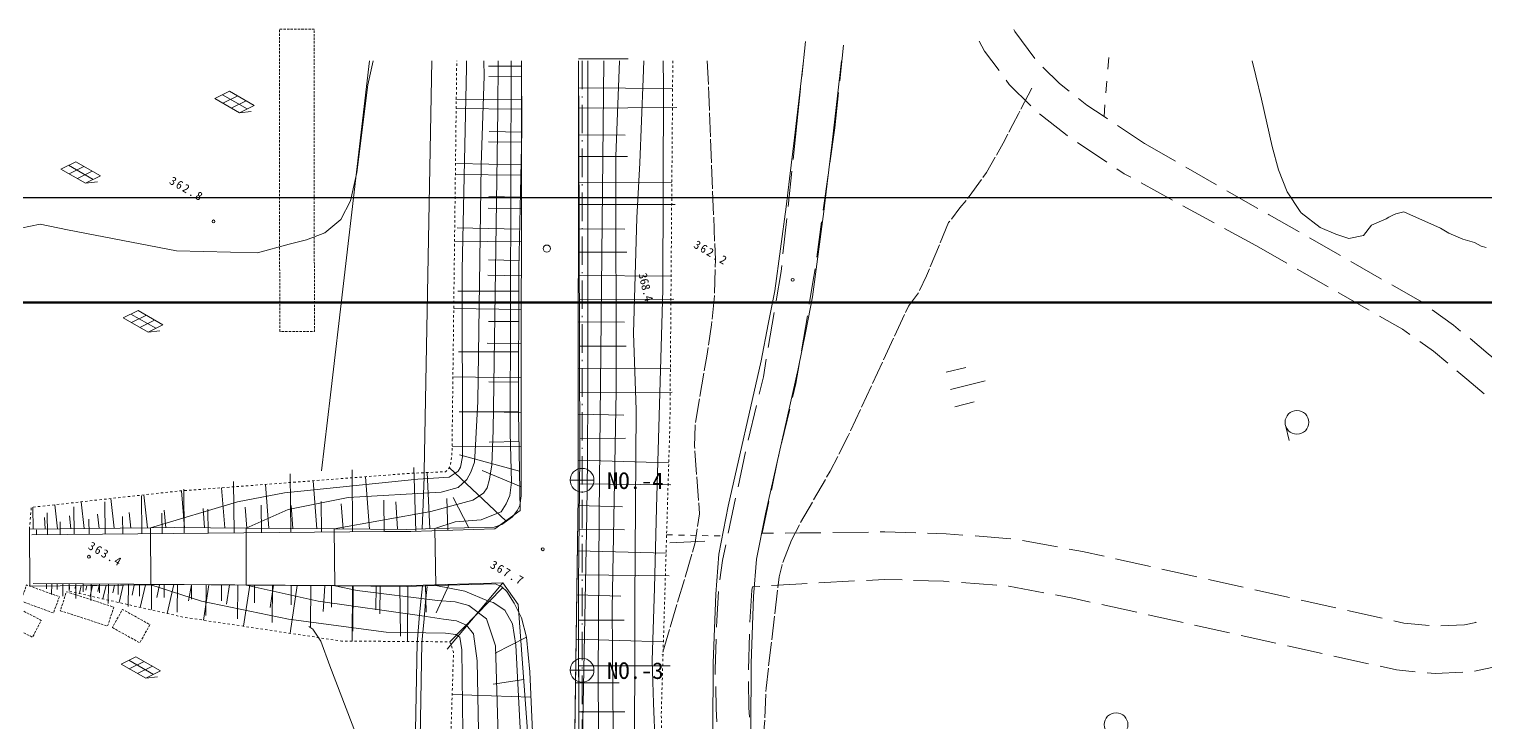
# Model space of a CAD drawing. Header units: millimetres. Extents: x -2078669 to -1085629, y -5987148 to 310365.
# Drawn here: x -1759745 to -1606432, y -2545736 to -2472681 of the extents above; entities that cross this region are included whole.
import ezdxf

# ---------------------------------------------------------------- set-up
doc = ezdxf.new("R2010")
doc.units = ezdxf.units.MM
doc.header["$LTSCALE"] = 500
for name, pattern in [('53003', [0.75, 0.5, -0.25]), ('561019', [1, 0.5, -0.5]), ('56201', [2.5, 1.25, -1.25]), ('57103', [5.5, 5, -0.5]), ('SXF_一点短鎖線', [9.25, 6, -1.5, 0.25, -1.5])]:
    doc.linetypes.add(name, pattern=pattern)
doc.layers.get('Defpoints').update_dxf_attribs({"color": 153})
for name, color, linetype, lineweight in [('D-BGD', 7, 'Continuous', 13), ('D-BGD-数値図化', 7, 'Continuous', 13), ('D-BMK', 2, 'SXF_一点短鎖線', 13), ('D-BMK-HTXT', 7, 'Continuous', 13), ('D-TTL', 2, 'Continuous', 140), ('●予備設計_LP横断', 7, 'Continuous', 13)]:
    doc.layers.add(name, color=color, linetype=linetype, lineweight=lineweight)
doc.styles.add('MS ゴシック', font='MS Gothic.ttf')
doc.styles.add('ＭＳ ゴシック', font='MS Gothic.ttf')
doc.linetypes.add('56130', pattern='A,1,-0.375,[44,dgnlstyle-dm500.shx,S=0.0012,R=0,X=0,Y=0],-0.375', length=1.75)

# ---------------------------------------------------------------- blocks, each defined once
blk = doc.blocks.new('M7312')
at = {"layer": '●予備設計_LP横断', "linetype": 'Continuous', "lineweight": 20}
blk.add_circle((0, 0), 0.15, dxfattribs=at)
blk = doc.blocks.new('M6217')
at = {"layer": 'D-BGD-数値図化', "linetype": 'Continuous', "lineweight": 9}
for p, q in [((-1.03, 0.7), (-2, -0.75)), ((-1.5, 0), (1.5, 0)), ((-1.03, 0.7), (1.97, 0.7)), ((-0.03, 0.7), (-1, -0.75)), ((0.97, 0.7), (0, -0.75)), ((1.97, 0.7), (1, -0.75)), ((1, -0.75), (2, 0)), ((-2, -0.75), (1, -0.75))]:
    blk.add_line(p, q, dxfattribs=at)
blk = doc.blocks.new('河川平面')
at = {"layer": 'D-BGD', "linetype": 'Continuous'}
for p, q in [((1632547, -2622198, 362762), (1632937, -2618469, 362756)), ((1636525, -2622609, 362762), (1636911, -2618878, 362756)), ((1603052, -2621071), (1599570, -2621088)), ((1609040, -2620326), (1614256, -2620302)), ((1664742, -2621413, 362676), (1664839, -2620167, 362687)), ((1603021, -2622196), (1599613, -2622154)), ((1664547, -2623906, 362653), (1664644, -2622659, 362664)), ((1603069, -2624552), (1596128, -2624588)), ((1609021, -2623364), (1618941, -2623442)), ((1632026, -2627171, 362770), (1632417, -2623442, 362764)), ((1636012, -2627582, 362770), (1636397, -2623852, 362764)), ((1603021, -2625624), (1596163, -2625541)), ((1609072, -2625488), (1619391, -2625434)), ((1664352, -2626398, 362630), (1664449, -2625151, 362641)), ((1632026, -2627171, 362770), (1631625, -2630898, 362885)), ((1636012, -2627582, 362770), (1635492, -2631294, 362884)), ((1665751, -2627335, 362709), (1668599, -2629243, 362870)), ((1603020, -2629094), (1599571, -2629052)), ((1603092, -2628025), (1599620, -2627945)), ((1609020, -2628323), (1613961, -2628363)), ((1661548, -2629105, 362591), (1664660, -2631189, 362767)), ((1668599, -2629243, 362870), (1671855, -2631103, 362880)), ((1609088, -2630596), (1614205, -2630584)), ((1603016, -2631488), (1596193, -2631338)), ((1631492, -2632140, 362924), (1631091, -2635867, 363039)), ((1665697, -2631884, 362826), (1666480, -2632408, 362870)), ((1672940, -2631723, 362883), (1676196, -2633584, 362893)), ((1603020, -2632565), (1596079, -2632480)), ((1609019, -2633283), (1618862, -2633361)), ((1635319, -2632531, 362922), (1634799, -2636244, 363036)), ((1667159, -2632779, 362872), (1666480, -2632408, 362870)), ((1671546, -2635177, 362885), (1668255, -2633378, 362875)), ((1602939, -2634893), (1599588, -2634824)), ((1677282, -2634204, 362896), (1680538, -2636064, 362906)), ((1603019, -2636077), (1599528, -2636034)), ((1609108, -2635659), (1619224, -2635638)), ((1675933, -2637574, 362897), (1672643, -2635776, 362888)), ((1602861, -2638239), (1596275, -2638098)), ((1609019, -2638205), (1613921, -2638244)), ((1630959, -2637109, 363077), (1630558, -2640836, 363193)), ((1634626, -2637481, 363074), (1634106, -2641193, 363187)), ((1680321, -2639972, 362910), (1677031, -2638174, 362900)), ((1603019, -2639589), (1595993, -2639504)), ((1680321, -2639972, 362910), (1683578, -2641829, 362813)), ((1685964, -2639160, 362788), (1689221, -2641018, 362694)), ((1602785, -2641541), (1599551, -2641469)), ((1609116, -2640681), (1614134, -2640659)), ((1603018, -2643144), (1599484, -2643101)), ((1684663, -2642448, 362781), (1687920, -2644305, 362684)), ((1690306, -2641638, 362662), (1693563, -2643495, 362568)), ((1609018, -2643126), (1618784, -2643203)), ((1602759, -2644778), (1596345, -2644759)), ((1609123, -2645645), (1619061, -2645613)), ((1689005, -2644925, 362651), (1692261, -2646782, 362554)), ((1603018, -2646699), (1595907, -2646613)), ((1629632, -2647014, 363289), (1629010, -2650712, 363322)), ((1633123, -2647364, 363287), (1632499, -2651061, 363319)), ((1602760, -2647986), (1599566, -2647984)), ((1609017, -2648009), (1613881, -2648048)), ((1603017, -2650298), (1599440, -2650254)), ((1609142, -2650569), (1614066, -2650551)), ((1602750, -2651174), (1596417, -2651156)), ((1603017, -2653896), (1595820, -2653808)), ((1609016, -2652892), (1618707, -2652969)), ((1647749, -2653295), (1649789, -2652800)), ((1602740, -2654341), (1599596, -2654333)), ((1648191, -2655116), (1651835, -2654231)), ((1609154, -2655444), (1618903, -2655419)), ((1627767, -2656832, 363308), (1626894, -2660480, 363257)), ((1648633, -2656939), (1650674, -2656443)), ((1602732, -2657485), (1596480, -2657467)), ((1603016, -2657538), (1599396, -2657494)), ((1609016, -2657737), (1613819, -2657827)), ((1631277, -2657187, 363313), (1630406, -2660834, 363262)), ((1683437, -2658881), (1683830, -2660500)), ((1603015, -2661180), (1595731, -2661091)), ((1602770, -2660610), (1599649, -2660661)), ((1609169, -2660274), (1613999, -2660259)), ((1602822, -2663731), (1596530, -2661994)), ((1609015, -2662582), (1618537, -2662866)), ((1626604, -2661695, 363240), (1625831, -2665365, 363262)), ((1578754, -2670185), (1578695, -2664026)), ((1585257, -2670128), (1585203, -2663580)), ((1587026, -2669829), (1586604, -2664319)), ((1591932, -2670055), (1591720, -2663359)), ((1593376, -2669794), (1593103, -2663880)), ((1601440, -2668991), (1595444, -2663359)), ((1603015, -2665377), (1598908, -2663655)), ((1567556, -2669680), (1567259, -2665801)), ((1567553, -2670287), (1567510, -2665625)), ((1571802, -2669713), (1571478, -2665478)), ((1572784, -2670237), (1572732, -2664809)), ((1576439, -2669748), (1576085, -2665125)), ((1581500, -2669787), (1581114, -2664740)), ((1609141, -2665079), (1618744, -2665167)), ((1551642, -2669828), (1551618, -2667523)), ((1554191, -2669801), (1553909, -2667268)), ((1555949, -2670387), (1555931, -2667470)), ((1557023, -2669772), (1556710, -2666957)), ((1559230, -2670358), (1559204, -2666952)), ((1560169, -2669739), (1559822, -2666611)), ((1563067, -2670326), (1563030, -2666337)), ((1563666, -2669703), (1563280, -2666227)), ((1574121, -2669730), (1573951, -2667516)), ((1575670, -2670212), (1575645, -2667325)), ((1578970, -2669768), (1578785, -2667350)), ((1581985, -2670162), (1581954, -2666926)), ((1584263, -2669808), (1584061, -2667169)), ((1588583, -2670102), (1588551, -2666785)), ((1589982, -2669852), (1589808, -2666964)), ((1595280, -2669949), (1595179, -2666593)), ((1597488, -2669684), (1595841, -2666506)), ((1608555, -2699081), (1609014, -2666342)), ((1609000, -2667342), (1613684, -2667482)), ((1625575, -2666588, 363270), (1624801, -2670257, 363292)), ((1629075, -2666940, 363269), (1628375, -2670264, 363290)), ((1552917, -2669815), (1552840, -2668605)), ((1553157, -2670409), (1553130, -2668109)), ((1554502, -2670397), (1554490, -2669053)), ((1555607, -2669787), (1555458, -2668450)), ((1557527, -2670372), (1557520, -2668799)), ((1558596, -2669755), (1558431, -2668270)), ((1561072, -2670345), (1561058, -2668503)), ((1561917, -2669721), (1561734, -2668070)), ((1565223, -2670308), (1565204, -2668152)), ((1565611, -2669682), (1565440, -2667853)), ((1569679, -2669696), (1569524, -2667668)), ((1570067, -2670267), (1570044, -2667739)), ((1551245, -2669832), (1551307, -2675831)), ((1588699, -2670100, 367630), (1551508, -2670429, 363610)), ((1552010, -2670418), (1551995, -2669902)), ((1609091, -2669860), (1613886, -2669906)), ((1629550, -2670255, 363311), (1628375, -2670264, 363290)), ((1639548, -2670148, 363336), (1635798, -2670193, 363348)), ((1654523, -2670850, 363282), (1650785, -2670545, 363297)), ((1608933, -2672102), (1618253, -2672379)), ((1618649, -2671264, 362327), (1622347, -2671092, 362925)), ((1659446, -2671707, 363223), (1655759, -2671028, 363270)), ((1669226, -2673783, 363040), (1665565, -2672969, 363117)), ((1609047, -2674633), (1618596, -2674736)), ((1638093, -2675295, 363312), (1634348, -2675497, 363290)), ((1674105, -2674868, 362937), (1670446, -2674054, 363014)), ((1678985, -2675954, 362835), (1675325, -2675139, 362912)), ((1551648, -2675562, 363530), (1588753, -2675806, 367630)), ((1553059, -2675577), (1553063, -2676110)), ((1553601, -2675577), (1553588, -2676723)), ((1554174, -2675584), (1554165, -2676201)), ((1554783, -2675588), (1554773, -2676909)), ((1555450, -2675591), (1555444, -2676303)), ((1556096, -2675781), (1556071, -2676082)), ((1556153, -2675591), (1556149, -2677123)), ((1556696, -2675775), (1556504, -2676617)), ((1556919, -2675604), (1556911, -2676419)), ((1557296, -2675769), (1557185, -2676258)), ((1557896, -2675763), (1557643, -2676876)), ((1557738, -2675603), (1557730, -2677363)), ((1558606, -2675756), (1558461, -2676392)), ((1558620, -2675614), (1558619, -2676559)), ((1559315, -2675748), (1558989, -2677182)), ((1559565, -2675615), (1559550, -2677648)), ((1560221, -2675739), (1560035, -2676558)), ((1560586, -2675625), (1560581, -2676717)), ((1561127, -2675730), (1560708, -2677573)), ((1561679, -2675630), (1561659, -2677972)), ((1562292, -2675717), (1562052, -2676771)), ((1562852, -2675635), (1562842, -2676898)), ((1563456, -2675705), (1562917, -2678076)), ((1564115, -2675646), (1564094, -2678310)), ((1564953, -2675690), (1564645, -2677044)), ((1565436, -2675656), (1565431, -2677049)), ((1566450, -2675674), (1565757, -2678722)), ((1566837, -2675665), (1566815, -2678594)), ((1568295, -2675686), (1567981, -2677381)), ((1568306, -2675679), (1568297, -2677220)), ((1570140, -2675700), (1569577, -2679427)), ((1569846, -2675688), (1569825, -2678917)), ((1571468, -2675697), (1571450, -2677394)), ((1572292, -2675716), (1571988, -2677731)), ((1573169, -2675706), (1573145, -2679280)), ((1574444, -2675733), (1573790, -2680064)), ((1574952, -2675716), (1574946, -2677593)), ((1576945, -2675752), (1576592, -2678093)), ((1576828, -2675722), (1576805, -2679676)), ((1579446, -2675771), (1578686, -2680804)), ((1578803, -2675738), (1578785, -2677816)), ((1580872, -2675751), (1580847, -2680108)), ((1582352, -2675793), (1582153, -2678505)), ((1583052, -2675770), (1583032, -2678053)), ((1585258, -2675816), (1585220, -2681629)), ((1585327, -2675786), (1585304, -2680582)), ((1587732, -2675796), (1587719, -2678326)), ((1588165, -2675838), (1588146, -2678742)), ((1590250, -2675790), (1590312, -2681120)), ((1591071, -2675857), (1591033, -2681667)), ((1592923, -2675734), (1593013, -2678589)), ((1595408, -2675742), (1594065, -2678641)), ((1595202, -2682465), (1601078, -2675474)), ((1601052, -2676004), (1595509, -2681697)), ((1608868, -2676762), (1613491, -2676900)), ((1609119, -2714860, 368280), (1609038, -2675632, 368370)), ((1628109, -2675860, 363306), (1627335, -2675906, 363310)), ((1653067, -2675747, 363286), (1649330, -2675447, 363302)), ((1683865, -2677039, 362733), (1680205, -2676225, 362809)), ((1667783, -2678588, 363050), (1664123, -2677774, 363126)), ((1688745, -2678124, 362630), (1685085, -2677310, 362707)), ((1609042, -2679417), (1613831, -2679413)), ((1672663, -2679672, 362948), (1669004, -2678859, 363025)), ((1693624, -2679209, 362528), (1689964, -2678395, 362605)), ((1603569, -2681205), (1600274, -2682884)), ((1608803, -2681422), (1617976, -2681696)), ((1677543, -2680757, 362846), (1673883, -2679943, 362923)), ((1682423, -2681841, 362745), (1678763, -2681028, 362821)), ((1687302, -2682925, 362643), (1683643, -2682112, 362719)), ((1609053, -2684233), (1618695, -2684216)), ((1692182, -2684009, 362541), (1688523, -2683196, 362618)), ((1603271, -2685685), (1600055, -2686143)), ((1608738, -2686010), (1613307, -2686009)), ((1604024, -2687513), (1595743, -2687246)), ((1609067, -2689086), (1613914, -2689081))]:
    blk.add_line(p, q, dxfattribs=at)
at = {"layer": 'D-BGD', "linetype": '56201'}
blk.add_line((1618311, -2670423), (1624185, -2670559), dxfattribs=at)
at = {"layer": 'D-BGD', "linetype": 'Continuous'}
for points, elevation in [([(1651200, -2618454), (1651766, -2619498), (1653296, -2621554)], 362520), ([(1654860, -2617230), (1654976, -2617445), (1657065, -2620261)], 362520), ([(1704551, -2640177), (1704038, -2640031), (1703327, -2639652), (1702116, -2639303), (1700621, -2638662), (1699749, -2638125), (1695895, -2636429), (1695068, -2636647), (1694667, -2636799), (1694326, -2636981), (1694037, -2637141), (1692497, -2637813)], 362000), ([(1587054, -2620514), (1582942, -2655695), (1581980, -2663689)], 364000), ([(1657915, -2621173), (1659658, -2622904), (1660672, -2623707)], 362520), ([(1679931, -2620514), (1680333, -2622112), (1680916, -2624570), (1681493, -2627058), (1682038, -2629540), (1682714, -2632016), (1683633, -2634332), (1684992, -2636382), (1685109, -2636519), (1687080, -2638067), (1688731, -2638785), (1690100, -2639214), (1691672, -2638907), (1692497, -2637813)], 362000), ([(1654042, -2622557), (1654375, -2623005), (1656634, -2625260)], 362520), ([(1703520, -2679647), (1703495, -2679660), (1702280, -2679908), (1699801, -2680026)], 362460), ([(1580651, -2680088), (1581065, -2680372), (1581922, -2681649), (1582878, -2684240), (1590358, -2703834), (1593778, -2715062), (1594107, -2716716), (1594179, -2718418), (1593862, -2720012), (1593359, -2721188), (1593034, -2721693), (1592645, -2721908), (1592138, -2721847), (1591265, -2721380), (1589644, -2720529), (1589412, -2720511), (1589228, -2720590), (1588710, -2721030)], 364000), ([(1706829, -2683559), (1705176, -2684421), (1703328, -2684795)], 362460)]:
    blk.add_lwpolyline(points, dxfattribs=dict(at, elevation=elevation))
at = {"layer": 'D-BGD', "linetype": 'Continuous', "flags": 128}
for points, elevation in [([(1548308, -2638547), (1552390, -2637731), (1555257, -2638316), (1566747, -2640535), (1575246, -2640733), (1578576, -2639828), (1580407, -2639372), (1582344, -2638647), (1584029, -2637237), (1585055, -2635246), (1585709, -2632288), (1586858, -2623054), (1587417, -2620514)], 363000), ([(1597024, -2705574), (1596761, -2682544), (1596556, -2681219), (1596137, -2680928), (1595053, -2680801), (1588789, -2680688), (1578504, -2679330), (1569378, -2677412), (1564013, -2675699), (1563995, -2669699), (1573137, -2666963), (1578103, -2666016), (1592137, -2664583), (1595425, -2664379), (1596390, -2663718), (1596603, -2663308), (1596838, -2662208), (1596779, -2642519), (1597237, -2621207), (1597263, -2620514)], 364000), ([(1599061, -2620514), (1599112, -2622126), (1598791, -2631513), (1598435, -2656407), (1598161, -2661626), (1598089, -2662789), (1597719, -2663848), (1597300, -2664625), (1596361, -2665451), (1594589, -2665957), (1584797, -2666508), (1578496, -2667753), (1574053, -2669730), (1574077, -2675730), (1581651, -2677410), (1592540, -2678973), (1594818, -2679316), (1596214, -2679505), (1597250, -2679930), (1597978, -2680858), (1598376, -2683702), (1598671, -2698444)], 365000), ([(1600583, -2620514), (1600537, -2625706), (1600071, -2659464)], 366000), ([(1601966, -2620514), (1601855, -2659702)], 367000), ([(1610013, -2620514), (1610004, -2655012), (1609981, -2662598), (1609913, -2668183), (1609452, -2691949), (1609445, -2695730), (1609534, -2701509), (1610811, -2765298), (1610885, -2769571), (1610897, -2771846), (1610716, -2783859), (1610693, -2787913), (1610772, -2789970), (1610879, -2790832), (1611484, -2792973), (1612825, -2795553), (1614449, -2798377), (1615902, -2801242), (1616987, -2804270), (1617505, -2807574), (1617667, -2810962), (1617685, -2814239)], 367000), ([(1611715, -2620514), (1611197, -2668195), (1611105, -2685482), (1611228, -2700780), (1611946, -2745632), (1612011, -2749082), (1612060, -2750532), (1612325, -2753298), (1612593, -2757485), (1612783, -2763612), (1612864, -2771282), (1612734, -2784705), (1612727, -2788483), (1612845, -2790265), (1613065, -2791226), (1613931, -2793393), (1615912, -2797217), (1616301, -2797929), (1618572, -2802762), (1619578, -2807144), (1619707, -2810758), (1619619, -2816361)], 366000), ([(1621746, -2814441), (1621891, -2808510), (1621764, -2806453), (1621613, -2804739), (1621190, -2802460), (1619945, -2799860), (1615503, -2792088), (1615083, -2791125), (1614669, -2789480), (1614591, -2787428), (1614424, -2780447), (1614954, -2770848), (1614660, -2757775), (1613687, -2747587), (1613373, -2737098), (1613203, -2724566), (1612724, -2704239), (1612726, -2695354), (1612599, -2678222), (1612988, -2655305), (1612966, -2630582), (1613359, -2620514)], 365000), ([(1614941, -2697350), (1614969, -2677393), (1615114, -2657274), (1614817, -2649187), (1615162, -2637051), (1615483, -2631247), (1615858, -2622408), (1615920, -2620514)], 364000), ([(1617958, -2620514), (1617980, -2623087), (1617905, -2644611), (1617264, -2667601), (1617049, -2676063), (1616798, -2683669), (1616949, -2688150), (1617118, -2692517)], 363000), ([(1600298, -2682136), (1599371, -2679274), (1597483, -2677872), (1596060, -2677499), (1594189, -2677363), (1585758, -2676313), (1583382, -2675801), (1583339, -2669801), (1593489, -2667987), (1597906, -2666799), (1599046, -2666041), (1599425, -2665491), (1599682, -2664579), (1599925, -2663047), (1600071, -2659464)], 366000), ([(1601855, -2659702), (1602000, -2664876), (1601823, -2666278), (1601411, -2667171), (1600903, -2668010), (1600097, -2668333), (1598789, -2668838), (1596063, -2669081), (1593921, -2669779), (1594010, -2675779), (1597062, -2676351), (1599578, -2677409), (1600061, -2677548), (1601277, -2678359), (1602104, -2679813), (1602426, -2682044)], 367000), ([(1600298, -2682136), (1600933, -2703428), (1601200, -2714828), (1601266, -2724239), (1601205, -2738696)], 366000), ([(1602426, -2682044), (1603178, -2696188), (1603296, -2700004), (1603353, -2705819), (1603478, -2740041)], 367000)]:
    blk.add_lwpolyline(points, dxfattribs=dict(at, elevation=elevation))
for points in [[(1603022, -2620514), (1603015, -2666341), (1602881, -2667353), (1602608, -2667829), (1602078, -2668523), (1600953, -2669348), (1600153, -2669613), (1593918, -2669779), (1592937, -2669805), (1590927, -2669859), (1583339, -2669801), (1574053, -2669730), (1566568, -2669672), (1563995, -2669699), (1551245, -2669832)], [(1603015, -2666341), (1603022, -2620514)], [(1615472, -2812388), (1615273, -2807092), (1615231, -2805958), (1615082, -2805064), (1614196, -2802555), (1611544, -2797523), (1610785, -2796134), (1609990, -2794678), (1609448, -2793437), (1609275, -2792488), (1609120, -2789483), (1609265, -2770458), (1609158, -2754356), (1608991, -2733247), (1608817, -2713807), (1608555, -2699081), (1609014, -2666342), (1609021, -2620514)], [(1609021, -2620514), (1609014, -2666342)], [(1648369, -2729602), (1640710, -2723847), (1634729, -2719505), (1631309, -2716546), (1628807, -2713365), (1626888, -2709836), (1625672, -2707023), (1624776, -2704068), (1624009, -2700061), (1623561, -2695700), (1623183, -2691188), (1623197, -2683914), (1623477, -2676693), (1623813, -2672469), (1624796, -2667409), (1628250, -2652121), (1629016, -2648256), (1629716, -2644727), (1630896, -2635890), (1631250, -2632963), (1631771, -2628636), (1632704, -2620514)], [(1636730, -2620514), (1635743, -2629104), (1635219, -2633453), (1634864, -2636395), (1633664, -2645381), (1632948, -2648993), (1632163, -2652951), (1628711, -2668230), (1627783, -2673012), (1627471, -2676930), (1627197, -2683996), (1627183, -2691025), (1627543, -2695329), (1627971, -2699480), (1628665, -2703109), (1629434, -2705645), (1630488, -2708083), (1632161, -2711158), (1634216, -2713773), (1637218, -2716368), (1643087, -2720630), (1650772, -2726405), (1648369, -2729602)], [(1603015, -2666341), (1602881, -2667353), (1602608, -2667829), (1602078, -2668523), (1600953, -2669348), (1600153, -2669613)], [(1551245, -2669832), (1563995, -2669699), (1566568, -2669672), (1574053, -2669730), (1583339, -2669801), (1590927, -2669859), (1593921, -2669779), (1600153, -2669613)], [(1600312, -2675611), (1594010, -2675779), (1590984, -2675860), (1583382, -2675801), (1574077, -2675730), (1566577, -2675673), (1564013, -2675699), (1551307, -2675831)], [(1555496, -2675788), (1564011, -2675700), (1566577, -2675673), (1574077, -2675730), (1583382, -2675801), (1590984, -2675860), (1594010, -2675779), (1600312, -2675611), (1600969, -2675926), (1601494, -2676412), (1602266, -2677624), (1603045, -2679178), (1603569, -2681205), (1603902, -2684846), (1604555, -2699152), (1604818, -2713861), (1604991, -2733281), (1605158, -2754385), (1605264, -2770456), (1605096, -2792670), (1604965, -2797739), (1604449, -2800952), (1604252, -2801442), (1604118, -2801667)], [(1600312, -2675611), (1600969, -2675926), (1601494, -2676412), (1602266, -2677624), (1603045, -2679178), (1603569, -2681205), (1603902, -2684846), (1604555, -2699152)]]:
    blk.add_lwpolyline(points, dxfattribs=at)
at = {"layer": 'D-BGD', "linetype": '561019', "flags": 128}
for points in [[(1551245, -2669832), (1551262, -2669646), (1551454, -2667541), (1566796, -2665836), (1582402, -2664641), (1591175, -2663969), (1595039, -2663791), (1595526, -2663272), (1595721, -2661944), (1596199, -2622609), (1596225, -2620514)], [(1618950, -2620514), (1618959, -2621129), (1618665, -2658302), (1618663, -2658627), (1618571, -2661701), (1617747, -2689368), (1618403, -2710987), (1619104, -2730441), (1619135, -2731637), (1619943, -2763133), (1618853, -2786511), (1619008, -2789521), (1619927, -2791602), (1625688, -2802391), (1625125, -2825293), (1624564, -2827572), (1623496, -2829911), (1618630, -2838640), (1618342, -2840170), (1618771, -2861642), (1618913, -2870692)], [(1618950, -2620514), (1618959, -2621129), (1618665, -2658302), (1618663, -2658627), (1618571, -2661701), (1617747, -2689368), (1618356, -2709415)], [(1604118, -2801667), (1603658, -2801700), (1603152, -2800721), (1602566, -2795926), (1601762, -2787733), (1601695, -2787042), (1600828, -2776858), (1599943, -2767240), (1599727, -2764893), (1598788, -2754964), (1597870, -2742698), (1597776, -2741725), (1597384, -2737656), (1596956, -2733671), (1596881, -2732974), (1595028, -2724476), (1594605, -2722539), (1594888, -2713738), (1595887, -2682805), (1595509, -2681697), (1584094, -2681621), (1568919, -2679328), (1567447, -2679106), (1555444, -2676376), (1555451, -2676293), (1555496, -2675788)]]:
    blk.add_lwpolyline(points, dxfattribs=at)
at = {"layer": 'D-BGD', "linetype": '56130', "flags": 128}
for points in [[(1592569, -2669815), (1592638, -2668087), (1592713, -2666203), (1592789, -2664319), (1592812, -2663735), (1593592, -2620514)], [(1476042, -2672953), (1487354, -2675983), (1494011, -2677814), (1494381, -2678077), (1498516, -2681000), (1515505, -2686265), (1521017, -2688589), (1527219, -2692548), (1535331, -2697856), (1540351, -2700532), (1544162, -2702251), (1547020, -2703540), (1549333, -2704443), (1551482, -2705148), (1555577, -2706492), (1565157, -2708214), (1575377, -2710253), (1591488, -2713433), (1591619, -2705903), (1592042, -2681772), (1592113, -2681022), (1592284, -2679237), (1592454, -2677450), (1592610, -2675816)], [(1592119, -2705912), (1592541, -2681801), (1592611, -2681070), (1592781, -2679284), (1592952, -2677497), (1593107, -2675864)]]:
    blk.add_lwpolyline(points, dxfattribs=at)
at = {"layer": 'D-BGD', "linetype": 'Continuous', "extrusion": (0.712029, 0.008721, 0.702096), "elevation": 1381418}
blk.add_lwpolyline([(-2640024, -844819), (-2647369, -844745)], dxfattribs=at)
at = {"layer": 'D-BGD', "linetype": '57103', "elevation": 362500, "flags": 128}
for points in [[(1622593, -2620514), (1622750, -2624022), (1623446, -2641466), (1623344, -2645264), (1623051, -2648319), (1622538, -2651619), (1621312, -2658931), (1621256, -2661088), (1621773, -2668212), (1621310, -2671255), (1617849, -2683071)], [(1656762, -2623387), (1655337, -2626103), (1654755, -2627217), (1653718, -2629202), (1652995, -2630506), (1651971, -2632276), (1650166, -2634813), (1649180, -2635999), (1647996, -2637562), (1645661, -2643175), (1644845, -2644924), (1643758, -2646363), (1637432, -2660026), (1635534, -2663717), (1632352, -2669242), (1631438, -2670992)], [(1631438, -2670992), (1630465, -2673583), (1630146, -2674866), (1628772, -2686571), (1628658, -2689730), (1628512, -2691411), (1627943, -2695488), (1623613, -2696077), (1622269, -2699201), (1621764, -2699901), (1621267, -2700389), (1620488, -2700616), (1619769, -2700561), (1619014, -2700140), (1618444, -2699316), (1617676, -2697057)]]:
    blk.add_lwpolyline(points, dxfattribs=at)
at = {"layer": 'D-BGD', "linetype": 'Continuous', "extrusion": (-0.321989, -0.404692, 0.85589), "elevation": 837350}
blk.add_lwpolyline([(2934329, -684820), (2935445, -684818), (2937633, -684608), (2938067, -684567)], dxfattribs=at)
at = {"layer": 'D-BGD', "linetype": 'Continuous', "extrusion": (-0.319959, -0.403068, 0.857416), "elevation": 838976}
blk.add_lwpolyline([(2930981, -693382), (2934458, -693382), (2934730, -693357)], dxfattribs=at)
at = {"layer": 'D-BGD', "linetype": 'Continuous', "extrusion": (-0.023368, 0.000230586, 0.999727), "elevation": 330052}
blk.add_lwpolyline([(2659625, 1643522), (2646067, 1643522), (2611853, 1643094)], dxfattribs=at)
at = {"layer": 'D-BGD', "linetype": 'Continuous', "extrusion": (0.494072, 0.859535, 0.130736), "elevation": -1388033}
blk.add_lwpolyline([(-2771918, 549089), (-2772048, 549089), (-2775667, 548997)], dxfattribs=at)
at = {"layer": 'D-BGD', "linetype": 'Continuous', "extrusion": (-0.336343, 0.06508, 0.939488), "elevation": -379076}
blk.add_lwpolyline([(2284237, 2099847), (2284856, 2099903), (2287984, 2099984)], dxfattribs=at)
at = {"layer": 'D-BGD', "linetype": 'Continuous', "extrusion": (-0.608951, 0.109912, 0.785556), "elevation": -1000086}
blk.add_lwpolyline([(2310186, 1856604), (2310995, 1856644), (2313934, 1856686)], dxfattribs=at)
at = {"layer": 'D-BGD', "linetype": 'Continuous', "extrusion": (0.081659, 0.092549, 0.992354), "elevation": 253439}
blk.add_lwpolyline([(-3020105, 899630), (-3023479, 898925), (-3023781, 898893)], dxfattribs=at)
at = {"layer": 'D-BGD', "linetype": 'Continuous', "extrusion": (0.089369, 0.104788, 0.990471), "elevation": 232983}
blk.add_lwpolyline([(-3006331, 956698), (-3009057, 956175), (-3010027, 956088)], dxfattribs=at)
at = {"layer": 'D-BGD', "linetype": 'Continuous', "extrusion": (-0.001079, -0.02159, 0.999766), "elevation": 417657}
blk.add_lwpolyline([(1828862, -2550216), (1831186, -2551696), (1831977, -2552297)], dxfattribs=at)
at = {"layer": 'D-BGD', "linetype": 'Continuous', "extrusion": (0.005543, -0.013738, 0.99989), "elevation": 408199}
blk.add_lwpolyline([(1695536, -2644704), (1696975, -2645725), (1698493, -2647005)], dxfattribs=at)
at = {"layer": 'D-BGD', "linetype": 'Continuous', "extrusion": (-0.634781, -0.757028, 0.154798), "elevation": 981085}
blk.add_lwpolyline([(3007389, 213070), (3009889, 213038), (3011138, 213056)], dxfattribs=at)
at = {"layer": 'D-BGD', "linetype": 'Continuous', "extrusion": (-0.305617, 0.059971, 0.950264), "elevation": -311569}
blk.add_lwpolyline([(2288676, 2117240), (2290569, 2117295), (2292423, 2117215)], dxfattribs=at)
at = {"layer": 'D-BGD', "linetype": 'Continuous', "extrusion": (-0.309946, 0.060907, 0.948801), "elevation": -322737}
blk.add_lwpolyline([(2287781, 2119657), (2290031, 2119720), (2291528, 2119657)], dxfattribs=at)
at = {"layer": 'D-BGD', "linetype": 'Continuous', "extrusion": (-0.630746, -0.752049, 0.191264), "elevation": 991416}
blk.add_lwpolyline([(3008618, 175984), (3009995, 175966), (3012367, 176002)], dxfattribs=at)
at = {"layer": 'D-BGD', "linetype": 'Continuous', "extrusion": (-0.555169, 0.122055, 0.822733), "elevation": -931053}
blk.add_lwpolyline([(2249930, 1986627), (2250336, 1986618), (2253680, 1986655)], dxfattribs=at)
at = {"layer": 'D-BGD', "linetype": 'Continuous', "extrusion": (-0.007564, -0.909762, 0.415061), "elevation": 2569728}
blk.add_lwpolyline([(1622388, -767300), (1613523, -768146), (1610843, -768267)], dxfattribs=at)
at = {"layer": 'D-BGD', "linetype": 'Continuous', "extrusion": (-0.010942, 0.973623, 0.2279), "elevation": -2534853}
blk.add_lwpolyline([(-1604439, 966480), (-1602227, 966487), (-1600689, 966459)], dxfattribs=at)
at = {"layer": 'D-BGD', "linetype": 'Continuous', "extrusion": (0.003814, 0.02883, 0.999577), "elevation": 292457}
blk.add_lwpolyline([(-1980537, 2441007), (-1977287, 2441351), (-1976810, 2441420)], dxfattribs=at)
at = {"layer": 'D-BGD', "linetype": 'Continuous', "extrusion": (0.002649, -0.015629, 0.999874), "elevation": 409362}
blk.add_lwpolyline([(1180047, -2902438), (1178314, -2901996), (1176391, -2901618)], dxfattribs=at)
at = {"layer": 'D-BGD', "linetype": 'Continuous', "extrusion": (0.140594, -0.023657, 0.989785), "elevation": 651189}
blk.add_lwpolyline([(-2364880, -1972621), (-2366578, -1972551), (-2368628, -1972600)], dxfattribs=at)
at = {"layer": 'D-BGD', "linetype": 'Continuous', "extrusion": (-0.025755, -0.208347, 0.977716), "elevation": 869033}
blk.add_lwpolyline([(1979666, -2317528), (1977343, -2317299), (1975930, -2317213)], dxfattribs=at)
at = {"layer": 'D-BGD', "linetype": 'Continuous', "extrusion": (0.0001516, -0.109423, 0.993995), "elevation": 654119}
blk.add_lwpolyline([(1639379, -2621617), (1637537, -2621562), (1635633, -2621662)], dxfattribs=at)
at = {"layer": 'D-BGD', "linetype": 'Continuous', "extrusion": (0.002181, -0.035388, 0.999371), "elevation": 461348}
blk.add_lwpolyline([(1480359, -2757055), (1479768, -2756970), (1476628, -2756688)], dxfattribs=at)
at = {"layer": 'D-BGD', "linetype": 'Continuous', "extrusion": (-0.0166, -0.784399, 0.620034), "elevation": 2300470}
blk.add_lwpolyline([(1657326, -1348489), (1647748, -1349304), (1645011, -1349444)], dxfattribs=at)
at = {"layer": 'D-BGD', "linetype": 'Continuous', "extrusion": (0.063903, -0.017964, 0.997794), "elevation": 514335}
blk.add_lwpolyline([(-2137103, -2258327), (-2140103, -2258975), (-2140762, -2259140)], dxfattribs=at)
at = {"layer": 'D-BGD', "linetype": 'Continuous', "extrusion": (-0.136555, -0.00618, 0.990613), "elevation": 154216}
blk.add_lwpolyline([(2746743, 1540230), (2747100, 1540156), (2750461, 1539791), (2750466, 1539790)], dxfattribs=at)
at = {"layer": 'D-BGD', "linetype": 'Continuous', "extrusion": (-0.051604, 0.902819, 0.426913), "elevation": -2344735}
blk.add_lwpolyline([(-1477755, 1508671), (-1477186, 1508668), (-1474005, 1508688)], dxfattribs=at)
at = {"layer": 'D-BGD', "linetype": 'Continuous', "extrusion": (-0.011323, -0.132784, 0.99108), "elevation": 696618}
blk.add_lwpolyline([(1879415, -2455041), (1875716, -2454673), (1875683, -2454673)], dxfattribs=at)
at = {"layer": 'D-BGD', "linetype": 'Continuous', "extrusion": (-0.022176, -0.191466, 0.981249), "elevation": 832118}
blk.add_lwpolyline([(1959910, -2352124), (1958041, -2351927), (1956174, -2351797)], dxfattribs=at)
at = {"layer": 'D-BGD', "linetype": 'Continuous', "extrusion": (-0.005394, -0.116637, 0.99316), "elevation": 663407}
blk.add_lwpolyline([(1820544, -2538552), (1817888, -2538415), (1816815, -2538227)], dxfattribs=at)
at = {"layer": 'D-BGD', "linetype": 'Continuous', "extrusion": (-0.023695, -0.014943, 0.999608), "elevation": 364676}
blk.add_lwpolyline([(3134087, -46882), (3136746, -48667), (3137214, -48953)], dxfattribs=at)
at = {"layer": 'D-BGD', "linetype": 'Continuous', "extrusion": (-0.386, -0.003872, 0.922491), "elevation": -282578}
blk.add_lwpolyline([(2697078, 1616257), (2700805, 1616101), (2700825, 1616101)], dxfattribs=at)
at = {"layer": 'D-BGD', "linetype": 'Continuous', "extrusion": (-0.007662, -0.1282, 0.991719), "elevation": 690663}
blk.add_lwpolyline([(1854253, -2510921), (1852263, -2510843), (1850527, -2510562)], dxfattribs=at)
at = {"layer": 'D-BGD', "linetype": 'Continuous', "extrusion": (0.051068, -0.014314, 0.998593), "elevation": 484170}
blk.add_lwpolyline([(-2147127, -2268980), (-2149745, -2269753), (-2150707, -2270092)], dxfattribs=at)
at = {"layer": 'D-BGD', "linetype": 'Continuous', "extrusion": (0.001574, -0.03209, 0.999484), "elevation": 451110}
blk.add_lwpolyline([(1568533, -2751997), (1565632, -2751997), (1564792, -2751872)], dxfattribs=at)
at = {"layer": 'D-BGD', "linetype": 'Continuous', "extrusion": (0.054378, -0.013649, 0.998427), "elevation": 487521}
blk.add_lwpolyline([(-2210330, -2204772), (-2212605, -2205378), (-2213933, -2205806)], dxfattribs=at)
at = {"layer": 'D-BGD', "linetype": 'Continuous'}
for points in [[(1603047, -2620514, 368307), (1603091, -2627887, 368360), (1602770, -2642431, 368370), (1602730, -2657530, 368380), (1602886, -2667874, 368420), (1600248, -2669794, 368510), (1591380, -2670072, 367740), (1588699, -2670100, 367630), (1551508, -2670429, 363610)], [(1603047, -2620514, 368307), (1603091, -2627887, 368360)], [(1615473, -2813810, 368400), (1615503, -2805510, 368350), (1615442, -2805095, 368370), (1615373, -2804813, 368380), (1615226, -2804347, 368420), (1610224, -2794667, 368260), (1609794, -2793590, 368280), (1609534, -2792437, 368300), (1609236, -2777605, 368510), (1609158, -2758979, 368490), (1609245, -2738601, 368470), (1609119, -2714860, 368280), (1609038, -2675632, 368370), (1609172, -2662075, 368370), (1609082, -2627858, 368360), (1609044, -2620514, 368307)], [(1603091, -2627887, 368360), (1602770, -2642431, 368370), (1602730, -2657530, 368380), (1602886, -2667874, 368420), (1600248, -2669794, 368510)], [(1551648, -2675562, 363530), (1588753, -2675806, 367630), (1591492, -2675777, 367740), (1601078, -2675474, 368380), (1602687, -2677771, 368330), (1604554, -2702997, 368080), (1604920, -2714881, 368280), (1605042, -2738608, 368470), (1604961, -2758977, 368490), (1605040, -2777661, 368510), (1605332, -2792524, 368300), (1605349, -2797390, 368380), (1605376, -2800935, 368140), (1605160, -2801653, 368050), (1604932, -2802029, 368050)], [(1604920, -2714881, 368280), (1604554, -2702997, 368080), (1602687, -2677771, 368330), (1601078, -2675474, 368380)]]:
    blk.add_polyline3d(points, dxfattribs=at)
for centre, radius in [((1605707, -2640290, 368370), 375), ((1684651, -2658586), 1250), ((1665612, -2690423), 1250)]:
    blk.add_circle(centre, radius, dxfattribs=at)
at = {"layer": 'D-BGD', "linetype": '53003'}
for points in [[(1577593, -2649012), (1577568, -2617184), (1581217, -2617181), (1581242, -2649009)], [(1545989, -2678338), (1551583, -2681220), (1552501, -2679438), (1546908, -2676556)], [(1550341, -2677406), (1553786, -2678661), (1554405, -2676961), (1550960, -2675706)], [(1554502, -2678420), (1559481, -2680046), (1560133, -2678049), (1555153, -2676424)], [(1559978, -2680197), (1562872, -2681806), (1563935, -2679892), (1561042, -2678283)]]:
    blk.add_3dface(points, dxfattribs=at)
at = {"layer": 'D-BGD', "linetype": 'Continuous', "lineweight": 9, "xscale": 1000, "yscale": 1000, "zscale": 1000, "rotation": 330.1091246385173}
for p in [(1572855, -2624843), (1556672, -2632262), (1563241, -2647940), (1562997, -2684395)]:
    blk.add_blockref('M6217', p, dxfattribs=at)
at = {"layer": 'D-BGD', "linetype": 'Continuous', "lineweight": 20, "xscale": 1000, "yscale": 1000, "zscale": 1000, "rotation": 330.1091246385173}
for p in [(1570620, -2637428, 362765), (1631578, -2643579, 362154), (1605276, -2671954, 367662), (1557519, -2672736, 363388)]:
    blk.add_blockref('M7312', p, dxfattribs=at)
at = {"layer": 'D-BGD', "linetype": 'Continuous', "style": 'MS ゴシック'}
blk.add_text('368.4', height=900, rotation=283.66942, dxfattribs=at).set_placement((1615335, -2642972))
at = {"layer": 'D-BGD', "linetype": 'Continuous', "char_height": 900, "attachment_point": 7, "rotation": 330.10912, "line_spacing_factor": 0.722892, "style": 'MS ゴシック'}
for s, insert in [('\\T1.284;362.8', (1565881, -2633421)), ('\\T1.284;362.2', (1621053, -2640147)), ('\\T1.281;363.4', (1557335, -2671877)), ('\\T1.283;367.7', (1599638, -2673859, 367662))]:
    blk.add_mtext(s, dxfattribs=dict(at, insert=insert))

msp = doc.modelspace()

# ---------------------------------------------------------------- linework, layer by layer
at = {"layer": 'D-BMK', "linetype": 'SXF_一点短鎖線', "flags": 128}
msp.add_lwpolyline([(-1701552.5, -2476013.4), (-1701552.5, -2726191.7)], dxfattribs=at)
msp.add_lwpolyline([(-1701552.5, -2476013.4), (-1701552.5, -2726191.7)], dxfattribs=at)
at = {"layer": 'D-BMK-HTXT', "color": 7, "linetype": 'Continuous', "lineweight": 13}
for p, q in [((-1702802.5, -2520186.7, 329093), (-1700302.5, -2520186.7, -329093)), ((-1702802.5, -2540186.7, 329093), (-1700302.5, -2540186.7, -329093))]:
    msp.add_line(p, q, dxfattribs=at)
for centre in [(-1701552.5, -2520186.7, 0), (-1701552.5, -2540186.7, 0)]:
    msp.add_circle(centre, 1250, dxfattribs=at)
at = {"layer": 'D-TTL'}
msp.add_line((-1777887.6, -2501452.3), (-1377887.6, -2501452.3), dxfattribs=at)
at = {"layer": 'Defpoints', "color": 1}
msp.add_lwpolyline([(-1788137.6, -2787452.3), (-1367637.6, -2787452.3), (-1367637.6, -2490452.3), (-1788137.6, -2490452.3)], close=True, dxfattribs=at)

# ---------------------------------------------------------------- block references
at = {"layer": 'D-BGD'}
msp.add_blockref('河川平面', (-3310965.8, 144500.2), dxfattribs=at)

# ---------------------------------------------------------------- texts
at = {"layer": 'D-BMK-HTXT', "color": 7, "style": 'ＭＳ ゴシック'}
for s, p in [('NO.-4', (-1698925.8, -2521113.5)), ('NO.-3', (-1698925.8, -2541113.5))]:
    msp.add_text(s, height=1750, rotation=360, dxfattribs=at).set_placement(p)

doc.saveas('drawing.dxf')
